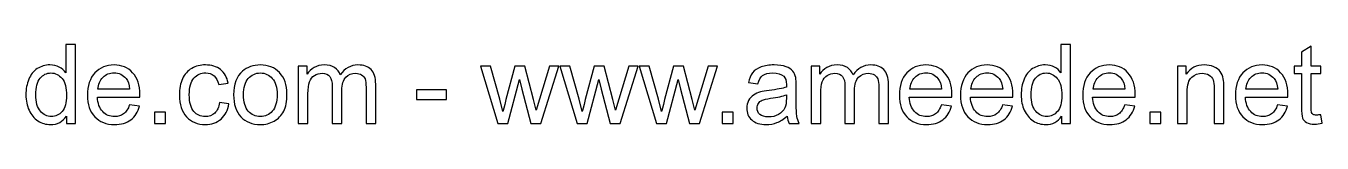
# Model space of a CAD drawing. Header units: millimetres. Extents: x -133 to 298, y -326 to 131.
# Drawn here: x 191.2 to 291, y -325.8 to -319.7 of the extents above; entities that cross this region are included whole.
import ezdxf

# ---------------------------------------------------------------- set-up
doc = ezdxf.new("R2010")
doc.units = ezdxf.units.MM
doc.header["$MEASUREMENT"] = 0
doc.layers.add('Layer 1', color=7, linetype='Continuous')

msp = doc.modelspace()

# ---------------------------------------------------------------- linework, layer by layer
at = {"layer": 'Layer 1', "color": 250}
for points, knots in [([(194.2686, -325.7287), (194.2686, -325.7287), (194.2686, -325.1713), (194.2686, -325.1713), (194.2686, -325.1713), (193.9907, -325.6045), (193.5814, -325.8218), (193.041, -325.8218), (193.041, -325.8218), (192.691, -325.8218), (192.3693, -325.7259), (192.0772, -325.5326), (192.0772, -325.5326), (191.7837, -325.3406), (191.5565, -325.0711), (191.3942, -324.7268), (191.3942, -324.7268), (191.2333, -324.3811), (191.1529, -323.9846), (191.1529, -323.5358), (191.1529, -323.5358), (191.1529, -323.0984), (191.2263, -322.7019), (191.3716, -322.3448), (191.3716, -322.3448), (191.5184, -321.9892), (191.7371, -321.7155), (192.0292, -321.5264), (192.0292, -321.5264), (192.3199, -321.3359), (192.6473, -321.2413), (193.0071, -321.2413), (193.0071, -321.2413), (193.2724, -321.2413), (193.5081, -321.2978), (193.7141, -321.4093), (193.7141, -321.4093), (193.9201, -321.5208), (194.088, -321.6675), (194.2178, -321.8467), (194.2178, -321.8467), (194.2178, -321.8467), (194.2178, -319.6665), (194.2178, -319.6665), (194.2178, -319.6665), (194.2178, -319.6665), (194.9629, -319.6665), (194.9629, -319.6665), (194.9629, -319.6665), (194.9629, -319.6665), (194.9629, -325.7287), (194.9629, -325.7287), (194.9629, -325.7287), (194.9629, -325.7287), (194.2686, -325.7287), (194.2686, -325.7287)], [0, 0, 0, 0, 0.0666667, 0.0666667, 0.0666667, 0.0666667, 0.1333333, 0.1333333, 0.1333333, 0.1333333, 0.2, 0.2, 0.2, 0.2, 0.2666667, 0.2666667, 0.2666667, 0.2666667, 0.3333333, 0.3333333, 0.3333333, 0.3333333, 0.4, 0.4, 0.4, 0.4, 0.4666667, 0.4666667, 0.4666667, 0.4666667, 0.5333333, 0.5333333, 0.5333333, 0.5333333, 0.6, 0.6, 0.6, 0.6, 0.6666667, 0.6666667, 0.6666667, 0.6666667, 0.7333333, 0.7333333, 0.7333333, 0.7333333, 0.8, 0.8, 0.8, 0.8, 0.8666667, 0.8666667, 0.8666667, 0.8666667, 1, 1, 1, 1]), ([(270.9657, -325.7287), (270.9657, -325.7287), (270.9657, -325.1713), (270.9657, -325.1713), (270.9657, -325.1713), (270.6878, -325.6045), (270.2785, -325.8218), (269.7381, -325.8218), (269.7381, -325.8218), (269.3881, -325.8218), (269.0664, -325.7259), (268.7743, -325.5326), (268.7743, -325.5326), (268.4808, -325.3406), (268.2536, -325.0711), (268.0913, -324.7268), (268.0913, -324.7268), (267.9304, -324.3811), (267.85, -323.9846), (267.85, -323.5358), (267.85, -323.5358), (267.85, -323.0984), (267.9234, -322.7019), (268.0687, -322.3448), (268.0687, -322.3448), (268.2155, -321.9892), (268.4342, -321.7155), (268.7263, -321.5264), (268.7263, -321.5264), (269.017, -321.3359), (269.3444, -321.2413), (269.7042, -321.2413), (269.7042, -321.2413), (269.9695, -321.2413), (270.2052, -321.2978), (270.4112, -321.4093), (270.4112, -321.4093), (270.6172, -321.5208), (270.7851, -321.6675), (270.9149, -321.8467), (270.9149, -321.8467), (270.9149, -321.8467), (270.9149, -319.6665), (270.9149, -319.6665), (270.9149, -319.6665), (270.9149, -319.6665), (271.66, -319.6665), (271.66, -319.6665), (271.66, -319.6665), (271.66, -319.6665), (271.66, -325.7287), (271.66, -325.7287), (271.66, -325.7287), (271.66, -325.7287), (270.9657, -325.7287), (270.9657, -325.7287)], [0, 0, 0, 0, 0.0666667, 0.0666667, 0.0666667, 0.0666667, 0.1333333, 0.1333333, 0.1333333, 0.1333333, 0.2, 0.2, 0.2, 0.2, 0.2666667, 0.2666667, 0.2666667, 0.2666667, 0.3333333, 0.3333333, 0.3333333, 0.3333333, 0.4, 0.4, 0.4, 0.4, 0.4666667, 0.4666667, 0.4666667, 0.4666667, 0.5333333, 0.5333333, 0.5333333, 0.5333333, 0.6, 0.6, 0.6, 0.6, 0.6666667, 0.6666667, 0.6666667, 0.6666667, 0.7333333, 0.7333333, 0.7333333, 0.7333333, 0.8, 0.8, 0.8, 0.8, 0.8666667, 0.8666667, 0.8666667, 0.8666667, 1, 1, 1, 1]), ([(290.9344, -325.0641), (290.9344, -325.0641), (291.036, -325.7216), (291.036, -325.7216), (291.036, -325.7216), (290.8272, -325.7654), (290.6395, -325.788), (290.4758, -325.788), (290.4758, -325.788), (290.2063, -325.788), (289.9975, -325.7456), (289.8479, -325.6596), (289.8479, -325.6596), (289.6997, -325.5735), (289.5953, -325.462), (289.5346, -325.3223), (289.5346, -325.3223), (289.4739, -325.1826), (289.4443, -324.8891), (289.4443, -324.4418), (289.4443, -324.4418), (289.4443, -324.4418), (289.4443, -321.9102), (289.4443, -321.9102), (289.4443, -321.9102), (289.4443, -321.9102), (288.894, -321.9102), (288.894, -321.9102), (288.894, -321.9102), (288.894, -321.9102), (288.894, -321.3345), (288.894, -321.3345), (288.894, -321.3345), (288.894, -321.3345), (289.4443, -321.3345), (289.4443, -321.3345), (289.4443, -321.3345), (289.4443, -321.3345), (289.4443, -320.2479), (289.4443, -320.2479), (289.4443, -320.2479), (289.4443, -320.2479), (290.1894, -319.8006), (290.1894, -319.8006), (290.1894, -319.8006), (290.1894, -319.8006), (290.1894, -321.3345), (290.1894, -321.3345), (290.1894, -321.3345), (290.1894, -321.3345), (290.9344, -321.3345), (290.9344, -321.3345), (290.9344, -321.3345), (290.9344, -321.3345), (290.9344, -321.9102), (290.9344, -321.9102), (290.9344, -321.9102), (290.9344, -321.9102), (290.1894, -321.9102), (290.1894, -321.9102), (290.1894, -321.9102), (290.1894, -321.9102), (290.1894, -324.4841), (290.1894, -324.4841), (290.1894, -324.4841), (290.1894, -324.6972), (290.2021, -324.8341), (290.2289, -324.8947), (290.2289, -324.8947), (290.2543, -324.9554), (290.2966, -325.0034), (290.3559, -325.0401), (290.3559, -325.0401), (290.4152, -325.0754), (290.4998, -325.0937), (290.6099, -325.0937), (290.6099, -325.0937), (290.6917, -325.0937), (290.8004, -325.0838), (290.9344, -325.0641)], [0, 0, 0, 0, 0.047619, 0.047619, 0.047619, 0.047619, 0.0952381, 0.0952381, 0.0952381, 0.0952381, 0.1428571, 0.1428571, 0.1428571, 0.1428571, 0.1904762, 0.1904762, 0.1904762, 0.1904762, 0.2380952, 0.2380952, 0.2380952, 0.2380952, 0.2857143, 0.2857143, 0.2857143, 0.2857143, 0.3333333, 0.3333333, 0.3333333, 0.3333333, 0.3809524, 0.3809524, 0.3809524, 0.3809524, 0.4285714, 0.4285714, 0.4285714, 0.4285714, 0.4761905, 0.4761905, 0.4761905, 0.4761905, 0.5238095, 0.5238095, 0.5238095, 0.5238095, 0.5714286, 0.5714286, 0.5714286, 0.5714286, 0.6190476, 0.6190476, 0.6190476, 0.6190476, 0.6666667, 0.6666667, 0.6666667, 0.6666667, 0.7142857, 0.7142857, 0.7142857, 0.7142857, 0.7619048, 0.7619048, 0.7619048, 0.7619048, 0.8095238, 0.8095238, 0.8095238, 0.8095238, 0.8571429, 0.8571429, 0.8571429, 0.8571429, 0.9047619, 0.9047619, 0.9047619, 0.9047619, 1, 1, 1, 1]), ([(199.1384, -324.3063), (199.1384, -324.3063), (199.9089, -324.4079), (199.9089, -324.4079), (199.9089, -324.4079), (199.7889, -324.8552), (199.5646, -325.2038), (199.2372, -325.4507), (199.2372, -325.4507), (198.9098, -325.6977), (198.4921, -325.8218), (197.9827, -325.8218), (197.9827, -325.8218), (197.3421, -325.8218), (196.8341, -325.6243), (196.4587, -325.2292), (196.4587, -325.2292), (196.0833, -324.8355), (195.8957, -324.2809), (195.8957, -323.5683), (195.8957, -323.5683), (195.8957, -322.8317), (196.0848, -322.2588), (196.4643, -321.8524), (196.4643, -321.8524), (196.8439, -321.4445), (197.3364, -321.2413), (197.9418, -321.2413), (197.9418, -321.2413), (198.5274, -321.2413), (199.0058, -321.4403), (199.3769, -321.8397), (199.3769, -321.8397), (199.748, -322.239), (199.9343, -322.8006), (199.9343, -323.5245), (199.9343, -323.5245), (199.9343, -323.5683), (199.9329, -323.6346), (199.9301, -323.7221), (199.9301, -323.7221), (199.9301, -323.7221), (196.6577, -323.7221), (196.6577, -323.7221), (196.6577, -323.7221), (196.6859, -324.2033), (196.8214, -324.573), (197.0669, -324.8284), (197.0669, -324.8284), (197.311, -325.0838), (197.6172, -325.2122), (197.9827, -325.2122), (197.9827, -325.2122), (198.2551, -325.2122), (198.4879, -325.1403), (198.6798, -324.9963), (198.6798, -324.9963), (198.8731, -324.8524), (199.0255, -324.6224), (199.1384, -324.3063)], [0, 0, 0, 0, 0.0625, 0.0625, 0.0625, 0.0625, 0.125, 0.125, 0.125, 0.125, 0.1875, 0.1875, 0.1875, 0.1875, 0.25, 0.25, 0.25, 0.25, 0.3125, 0.3125, 0.3125, 0.3125, 0.375, 0.375, 0.375, 0.375, 0.4375, 0.4375, 0.4375, 0.4375, 0.5, 0.5, 0.5, 0.5, 0.5625, 0.5625, 0.5625, 0.5625, 0.625, 0.625, 0.625, 0.625, 0.6875, 0.6875, 0.6875, 0.6875, 0.75, 0.75, 0.75, 0.75, 0.8125, 0.8125, 0.8125, 0.8125, 0.875, 0.875, 0.875, 0.875, 1, 1, 1, 1]), ([(206.0726, -324.12), (206.0726, -324.12), (206.8007, -324.2216), (206.8007, -324.2216), (206.8007, -324.2216), (206.7203, -324.7226), (206.5171, -325.1135), (206.1883, -325.3971), (206.1883, -325.3971), (205.8595, -325.6807), (205.4545, -325.8218), (204.9762, -325.8218), (204.9762, -325.8218), (204.3765, -325.8218), (203.8938, -325.6257), (203.5298, -325.2334), (203.5298, -325.2334), (203.1643, -324.8411), (202.9823, -324.2795), (202.9823, -323.5485), (202.9823, -323.5485), (202.9823, -323.0744), (203.0613, -322.6609), (203.2179, -322.3053), (203.2179, -322.3053), (203.3746, -321.9511), (203.613, -321.6844), (203.9348, -321.5081), (203.9348, -321.5081), (204.2551, -321.3302), (204.6036, -321.2413), (204.9818, -321.2413), (204.9818, -321.2413), (205.4574, -321.2413), (205.8482, -321.3613), (206.1502, -321.6026), (206.1502, -321.6026), (206.4536, -321.8439), (206.6483, -322.1868), (206.733, -322.6299), (206.733, -322.6299), (206.733, -322.6299), (206.0133, -322.74), (206.0133, -322.74), (206.0133, -322.74), (205.9442, -322.445), (205.8228, -322.2235), (205.6465, -322.0739), (205.6465, -322.0739), (205.4715, -321.9257), (205.2598, -321.851), (205.0115, -321.851), (205.0115, -321.851), (204.6361, -321.851), (204.3313, -321.985), (204.0956, -322.2531), (204.0956, -322.2531), (203.8614, -322.5226), (203.7443, -322.946), (203.7443, -323.5274), (203.7443, -323.5274), (203.7443, -324.1172), (203.8572, -324.5448), (204.0829, -324.8115), (204.0829, -324.8115), (204.3101, -325.0782), (204.6051, -325.2122), (204.9677, -325.2122), (204.9677, -325.2122), (205.2612, -325.2122), (205.5053, -325.1233), (205.7001, -324.9441), (205.7001, -324.9441), (205.8962, -324.7663), (206.0204, -324.4912), (206.0726, -324.12)], [0, 0, 0, 0, 0.05, 0.05, 0.05, 0.05, 0.1, 0.1, 0.1, 0.1, 0.15, 0.15, 0.15, 0.15, 0.2, 0.2, 0.2, 0.2, 0.25, 0.25, 0.25, 0.25, 0.3, 0.3, 0.3, 0.3, 0.35, 0.35, 0.35, 0.35, 0.4, 0.4, 0.4, 0.4, 0.45, 0.45, 0.45, 0.45, 0.5, 0.5, 0.5, 0.5, 0.55, 0.55, 0.55, 0.55, 0.6, 0.6, 0.6, 0.6, 0.65, 0.65, 0.65, 0.65, 0.7, 0.7, 0.7, 0.7, 0.75, 0.75, 0.75, 0.75, 0.8, 0.8, 0.8, 0.8, 0.85, 0.85, 0.85, 0.85, 0.9, 0.9, 0.9, 0.9, 1, 1, 1, 1]), ([(207.1564, -323.5316), (207.1564, -322.7202), (207.3822, -322.1191), (207.8351, -321.7282), (207.8351, -321.7282), (208.2119, -321.4036), (208.6734, -321.2413), (209.2166, -321.2413), (209.2166, -321.2413), (209.8192, -321.2413), (210.3131, -321.4389), (210.6969, -321.834), (210.6969, -321.834), (211.0793, -322.2277), (211.2712, -322.7738), (211.2712, -323.4695), (211.2712, -323.4695), (211.2712, -324.0339), (211.1866, -324.477), (211.0172, -324.8002), (211.0172, -324.8002), (210.8479, -325.1233), (210.6009, -325.3745), (210.2764, -325.5537), (210.2764, -325.5537), (209.9532, -325.7329), (209.599, -325.8218), (209.2166, -325.8218), (209.2166, -325.8218), (208.6014, -325.8218), (208.1047, -325.6257), (207.7251, -325.232), (207.7251, -325.232), (207.3455, -324.8383), (207.1564, -324.271), (207.1564, -323.5316)], [0, 0, 0, 0, 0.1, 0.1, 0.1, 0.1, 0.2, 0.2, 0.2, 0.2, 0.3, 0.3, 0.3, 0.3, 0.4, 0.4, 0.4, 0.4, 0.5, 0.5, 0.5, 0.5, 0.6, 0.6, 0.6, 0.6, 0.7, 0.7, 0.7, 0.7, 0.8, 0.8, 0.8, 0.8, 1, 1, 1, 1]), ([(212.1447, -325.7287), (212.1447, -325.7287), (212.1447, -321.3345), (212.1447, -321.3345), (212.1447, -321.3345), (212.1447, -321.3345), (212.8136, -321.3345), (212.8136, -321.3345), (212.8136, -321.3345), (212.8136, -321.3345), (212.8136, -321.9554), (212.8136, -321.9554), (212.8136, -321.9554), (212.9504, -321.7409), (213.1339, -321.5673), (213.3625, -321.4375), (213.3625, -321.4375), (213.5911, -321.3063), (213.8507, -321.2413), (214.1428, -321.2413), (214.1428, -321.2413), (214.4674, -321.2413), (214.7341, -321.3091), (214.9415, -321.4431), (214.9415, -321.4431), (215.149, -321.5786), (215.2957, -321.7663), (215.3804, -322.009), (215.3804, -322.009), (215.7303, -321.4968), (216.1833, -321.2413), (216.7421, -321.2413), (216.7421, -321.2413), (217.1796, -321.2413), (217.5168, -321.3613), (217.7511, -321.6026), (217.7511, -321.6026), (217.9867, -321.8439), (218.1053, -322.215), (218.1053, -322.716), (218.1053, -322.716), (218.1053, -322.716), (218.1053, -325.7287), (218.1053, -325.7287), (218.1053, -325.7287), (218.1053, -325.7287), (217.3602, -325.7287), (217.3602, -325.7287), (217.3602, -325.7287), (217.3602, -325.7287), (217.3602, -322.9629), (217.3602, -322.9629), (217.3602, -322.9629), (217.3602, -322.6666), (217.3348, -322.4521), (217.2868, -322.3209), (217.2868, -322.3209), (217.2388, -322.1896), (217.1513, -322.0852), (217.0229, -322.0048), (217.0229, -322.0048), (216.8959, -321.9243), (216.7464, -321.8848), (216.5756, -321.8848), (216.5756, -321.8848), (216.2652, -321.8848), (216.0083, -321.9878), (215.8037, -322.1924), (215.8037, -322.1924), (215.5991, -322.3985), (215.4975, -322.7273), (215.4975, -323.1788), (215.4975, -323.1788), (215.4975, -323.1788), (215.4975, -325.7287), (215.4975, -325.7287), (215.4975, -325.7287), (215.4975, -325.7287), (214.7524, -325.7287), (214.7524, -325.7287), (214.7524, -325.7287), (214.7524, -325.7287), (214.7524, -322.8768), (214.7524, -322.8768), (214.7524, -322.8768), (214.7524, -322.5466), (214.6918, -322.2983), (214.5704, -322.1332), (214.5704, -322.1332), (214.4491, -321.9681), (214.2501, -321.8848), (213.9749, -321.8848), (213.9749, -321.8848), (213.7661, -321.8848), (213.5728, -321.9399), (213.395, -322.0499), (213.395, -322.0499), (213.2172, -322.16), (213.0887, -322.3209), (213.0083, -322.5339), (213.0083, -322.5339), (212.9293, -322.7456), (212.8898, -323.0518), (212.8898, -323.4512), (212.8898, -323.4512), (212.8898, -323.4512), (212.8898, -325.7287), (212.8898, -325.7287), (212.8898, -325.7287), (212.8898, -325.7287), (212.1447, -325.7287), (212.1447, -325.7287)], [0, 0, 0, 0, 0.0344828, 0.0344828, 0.0344828, 0.0344828, 0.0689655, 0.0689655, 0.0689655, 0.0689655, 0.1034483, 0.1034483, 0.1034483, 0.1034483, 0.137931, 0.137931, 0.137931, 0.137931, 0.1724138, 0.1724138, 0.1724138, 0.1724138, 0.2068966, 0.2068966, 0.2068966, 0.2068966, 0.2413793, 0.2413793, 0.2413793, 0.2413793, 0.2758621, 0.2758621, 0.2758621, 0.2758621, 0.3103448, 0.3103448, 0.3103448, 0.3103448, 0.3448276, 0.3448276, 0.3448276, 0.3448276, 0.3793103, 0.3793103, 0.3793103, 0.3793103, 0.4137931, 0.4137931, 0.4137931, 0.4137931, 0.4482759, 0.4482759, 0.4482759, 0.4482759, 0.4827586, 0.4827586, 0.4827586, 0.4827586, 0.5172414, 0.5172414, 0.5172414, 0.5172414, 0.5517241, 0.5517241, 0.5517241, 0.5517241, 0.5862069, 0.5862069, 0.5862069, 0.5862069, 0.6206897, 0.6206897, 0.6206897, 0.6206897, 0.6551724, 0.6551724, 0.6551724, 0.6551724, 0.6896552, 0.6896552, 0.6896552, 0.6896552, 0.7241379, 0.7241379, 0.7241379, 0.7241379, 0.7586207, 0.7586207, 0.7586207, 0.7586207, 0.7931034, 0.7931034, 0.7931034, 0.7931034, 0.8275862, 0.8275862, 0.8275862, 0.8275862, 0.862069, 0.862069, 0.862069, 0.862069, 0.8965517, 0.8965517, 0.8965517, 0.8965517, 0.9310345, 0.9310345, 0.9310345, 0.9310345, 1, 1, 1, 1]), ([(227.5117, -325.7287), (227.5117, -325.7287), (226.1839, -321.3345), (226.1839, -321.3345), (226.1839, -321.3345), (226.1839, -321.3345), (226.9628, -321.3345), (226.9628, -321.3345), (226.9628, -321.3345), (226.9628, -321.3345), (227.6641, -323.8703), (227.6641, -323.8703), (227.6641, -323.8703), (227.6641, -323.8703), (227.9125, -324.8143), (227.9125, -324.8143), (227.9125, -324.8143), (227.9224, -324.7677), (227.9986, -324.4658), (228.1397, -323.9084), (228.1397, -323.9084), (228.1397, -323.9084), (228.8354, -321.3345), (228.8354, -321.3345), (228.8354, -321.3345), (228.8354, -321.3345), (229.5988, -321.3345), (229.5988, -321.3345), (229.5988, -321.3345), (229.5988, -321.3345), (230.2606, -323.8858), (230.2606, -323.8858), (230.2606, -323.8858), (230.2606, -323.8858), (230.4765, -324.7226), (230.4765, -324.7226), (230.4765, -324.7226), (230.4765, -324.7226), (230.7291, -323.8745), (230.7291, -323.8745), (230.7291, -323.8745), (230.7291, -323.8745), (231.4883, -321.3345), (231.4883, -321.3345), (231.4883, -321.3345), (231.4883, -321.3345), (232.2122, -321.3345), (232.2122, -321.3345), (232.2122, -321.3345), (232.2122, -321.3345), (230.8335, -325.7287), (230.8335, -325.7287), (230.8335, -325.7287), (230.8335, -325.7287), (230.063, -325.7287), (230.063, -325.7287), (230.063, -325.7287), (230.063, -325.7287), (229.3659, -323.0998), (229.3659, -323.0998), (229.3659, -323.0998), (229.3659, -323.0998), (229.1895, -322.3477), (229.1895, -322.3477), (229.1895, -322.3477), (229.1895, -322.3477), (228.3005, -325.7287), (228.3005, -325.7287), (228.3005, -325.7287), (228.3005, -325.7287), (227.5117, -325.7287), (227.5117, -325.7287)], [0, 0, 0, 0, 0.0526316, 0.0526316, 0.0526316, 0.0526316, 0.1052632, 0.1052632, 0.1052632, 0.1052632, 0.1578947, 0.1578947, 0.1578947, 0.1578947, 0.2105263, 0.2105263, 0.2105263, 0.2105263, 0.2631579, 0.2631579, 0.2631579, 0.2631579, 0.3157895, 0.3157895, 0.3157895, 0.3157895, 0.3684211, 0.3684211, 0.3684211, 0.3684211, 0.4210526, 0.4210526, 0.4210526, 0.4210526, 0.4736842, 0.4736842, 0.4736842, 0.4736842, 0.5263158, 0.5263158, 0.5263158, 0.5263158, 0.5789474, 0.5789474, 0.5789474, 0.5789474, 0.6315789, 0.6315789, 0.6315789, 0.6315789, 0.6842105, 0.6842105, 0.6842105, 0.6842105, 0.7368421, 0.7368421, 0.7368421, 0.7368421, 0.7894737, 0.7894737, 0.7894737, 0.7894737, 0.8421053, 0.8421053, 0.8421053, 0.8421053, 0.8947368, 0.8947368, 0.8947368, 0.8947368, 1, 1, 1, 1]), ([(233.6261, -325.7287), (233.6261, -325.7287), (232.2983, -321.3345), (232.2983, -321.3345), (232.2983, -321.3345), (232.2983, -321.3345), (233.0772, -321.3345), (233.0772, -321.3345), (233.0772, -321.3345), (233.0772, -321.3345), (233.7785, -323.8703), (233.7785, -323.8703), (233.7785, -323.8703), (233.7785, -323.8703), (234.0269, -324.8143), (234.0269, -324.8143), (234.0269, -324.8143), (234.0368, -324.7677), (234.113, -324.4658), (234.2541, -323.9084), (234.2541, -323.9084), (234.2541, -323.9084), (234.9498, -321.3345), (234.9498, -321.3345), (234.9498, -321.3345), (234.9498, -321.3345), (235.7132, -321.3345), (235.7132, -321.3345), (235.7132, -321.3345), (235.7132, -321.3345), (236.375, -323.8858), (236.375, -323.8858), (236.375, -323.8858), (236.375, -323.8858), (236.5909, -324.7226), (236.5909, -324.7226), (236.5909, -324.7226), (236.5909, -324.7226), (236.8435, -323.8745), (236.8435, -323.8745), (236.8435, -323.8745), (236.8435, -323.8745), (237.6027, -321.3345), (237.6027, -321.3345), (237.6027, -321.3345), (237.6027, -321.3345), (238.3266, -321.3345), (238.3266, -321.3345), (238.3266, -321.3345), (238.3266, -321.3345), (236.9479, -325.7287), (236.9479, -325.7287), (236.9479, -325.7287), (236.9479, -325.7287), (236.1774, -325.7287), (236.1774, -325.7287), (236.1774, -325.7287), (236.1774, -325.7287), (235.4803, -323.0998), (235.4803, -323.0998), (235.4803, -323.0998), (235.4803, -323.0998), (235.3039, -322.3477), (235.3039, -322.3477), (235.3039, -322.3477), (235.3039, -322.3477), (234.4149, -325.7287), (234.4149, -325.7287), (234.4149, -325.7287), (234.4149, -325.7287), (233.6261, -325.7287), (233.6261, -325.7287)], [0, 0, 0, 0, 0.0526316, 0.0526316, 0.0526316, 0.0526316, 0.1052632, 0.1052632, 0.1052632, 0.1052632, 0.1578947, 0.1578947, 0.1578947, 0.1578947, 0.2105263, 0.2105263, 0.2105263, 0.2105263, 0.2631579, 0.2631579, 0.2631579, 0.2631579, 0.3157895, 0.3157895, 0.3157895, 0.3157895, 0.3684211, 0.3684211, 0.3684211, 0.3684211, 0.4210526, 0.4210526, 0.4210526, 0.4210526, 0.4736842, 0.4736842, 0.4736842, 0.4736842, 0.5263158, 0.5263158, 0.5263158, 0.5263158, 0.5789474, 0.5789474, 0.5789474, 0.5789474, 0.6315789, 0.6315789, 0.6315789, 0.6315789, 0.6842105, 0.6842105, 0.6842105, 0.6842105, 0.7368421, 0.7368421, 0.7368421, 0.7368421, 0.7894737, 0.7894737, 0.7894737, 0.7894737, 0.8421053, 0.8421053, 0.8421053, 0.8421053, 0.8947368, 0.8947368, 0.8947368, 0.8947368, 1, 1, 1, 1]), ([(239.7405, -325.7287), (239.7405, -325.7287), (238.4127, -321.3345), (238.4127, -321.3345), (238.4127, -321.3345), (238.4127, -321.3345), (239.1916, -321.3345), (239.1916, -321.3345), (239.1916, -321.3345), (239.1916, -321.3345), (239.8929, -323.8703), (239.8929, -323.8703), (239.8929, -323.8703), (239.8929, -323.8703), (240.1413, -324.8143), (240.1413, -324.8143), (240.1413, -324.8143), (240.1512, -324.7677), (240.2274, -324.4658), (240.3685, -323.9084), (240.3685, -323.9084), (240.3685, -323.9084), (241.0642, -321.3345), (241.0642, -321.3345), (241.0642, -321.3345), (241.0642, -321.3345), (241.8276, -321.3345), (241.8276, -321.3345), (241.8276, -321.3345), (241.8276, -321.3345), (242.4894, -323.8858), (242.4894, -323.8858), (242.4894, -323.8858), (242.4894, -323.8858), (242.7053, -324.7226), (242.7053, -324.7226), (242.7053, -324.7226), (242.7053, -324.7226), (242.9579, -323.8745), (242.9579, -323.8745), (242.9579, -323.8745), (242.9579, -323.8745), (243.7171, -321.3345), (243.7171, -321.3345), (243.7171, -321.3345), (243.7171, -321.3345), (244.441, -321.3345), (244.441, -321.3345), (244.441, -321.3345), (244.441, -321.3345), (243.0623, -325.7287), (243.0623, -325.7287), (243.0623, -325.7287), (243.0623, -325.7287), (242.2918, -325.7287), (242.2918, -325.7287), (242.2918, -325.7287), (242.2918, -325.7287), (241.5947, -323.0998), (241.5947, -323.0998), (241.5947, -323.0998), (241.5947, -323.0998), (241.4183, -322.3477), (241.4183, -322.3477), (241.4183, -322.3477), (241.4183, -322.3477), (240.5293, -325.7287), (240.5293, -325.7287), (240.5293, -325.7287), (240.5293, -325.7287), (239.7405, -325.7287), (239.7405, -325.7287)], [0, 0, 0, 0, 0.0526316, 0.0526316, 0.0526316, 0.0526316, 0.1052632, 0.1052632, 0.1052632, 0.1052632, 0.1578947, 0.1578947, 0.1578947, 0.1578947, 0.2105263, 0.2105263, 0.2105263, 0.2105263, 0.2631579, 0.2631579, 0.2631579, 0.2631579, 0.3157895, 0.3157895, 0.3157895, 0.3157895, 0.3684211, 0.3684211, 0.3684211, 0.3684211, 0.4210526, 0.4210526, 0.4210526, 0.4210526, 0.4736842, 0.4736842, 0.4736842, 0.4736842, 0.5263158, 0.5263158, 0.5263158, 0.5263158, 0.5789474, 0.5789474, 0.5789474, 0.5789474, 0.6315789, 0.6315789, 0.6315789, 0.6315789, 0.6842105, 0.6842105, 0.6842105, 0.6842105, 0.7368421, 0.7368421, 0.7368421, 0.7368421, 0.7894737, 0.7894737, 0.7894737, 0.7894737, 0.8421053, 0.8421053, 0.8421053, 0.8421053, 0.8947368, 0.8947368, 0.8947368, 0.8947368, 1, 1, 1, 1]), ([(249.8201, -325.1784), (249.5435, -325.414), (249.2768, -325.5791), (249.0214, -325.6765), (249.0214, -325.6765), (248.766, -325.7739), (248.4923, -325.8218), (248.1987, -325.8218), (248.1987, -325.8218), (247.7161, -325.8218), (247.345, -325.7047), (247.0854, -325.4691), (247.0854, -325.4691), (246.8257, -325.2348), (246.6959, -324.9342), (246.6959, -324.5688), (246.6959, -324.5688), (246.6959, -324.3543), (246.7453, -324.1581), (246.8427, -323.9803), (246.8427, -323.9803), (246.9414, -323.8025), (247.0698, -323.6614), (247.2279, -323.5542), (247.2279, -323.5542), (247.3873, -323.4469), (247.5651, -323.3651), (247.7641, -323.31), (247.7641, -323.31), (247.9109, -323.2719), (248.1324, -323.2353), (248.4273, -323.1986), (248.4273, -323.1986), (249.0285, -323.128), (249.473, -323.0419), (249.7566, -322.9432), (249.7566, -322.9432), (249.7594, -322.8416), (249.7608, -322.7766), (249.7608, -322.7498), (249.7608, -322.7498), (249.7608, -322.4479), (249.6903, -322.2348), (249.5492, -322.1106), (249.5492, -322.1106), (249.3587, -321.9427), (249.075, -321.8594), (248.6997, -321.8594), (248.6997, -321.8594), (248.3483, -321.8594), (248.0887, -321.9215), (247.9222, -322.0443), (247.9222, -322.0443), (247.7542, -322.167), (247.6315, -322.3844), (247.551, -322.6976), (247.551, -322.6976), (247.551, -322.6976), (246.8229, -322.596), (246.8229, -322.596), (246.8229, -322.596), (246.8892, -322.2842), (246.9979, -322.0316), (247.1503, -321.8397), (247.1503, -321.8397), (247.3027, -321.6478), (247.5228, -321.501), (247.8107, -321.3966), (247.8107, -321.3966), (248.0971, -321.2936), (248.4316, -321.2413), (248.8098, -321.2413), (248.8098, -321.2413), (249.1851, -321.2413), (249.4913, -321.2851), (249.727, -321.374), (249.727, -321.374), (249.9612, -321.4629), (250.1348, -321.573), (250.2449, -321.707), (250.2449, -321.707), (250.3549, -321.8411), (250.4325, -322.0104), (250.4777, -322.215), (250.4777, -322.215), (250.5017, -322.342), (250.5144, -322.5706), (250.5144, -322.8994), (250.5144, -322.8994), (250.5144, -322.8994), (250.5144, -323.8872), (250.5144, -323.8872), (250.5144, -323.8872), (250.5144, -324.5772), (250.5299, -325.0133), (250.5609, -325.1981), (250.5609, -325.1981), (250.5906, -325.383), (250.6527, -325.5594), (250.743, -325.7287), (250.743, -325.7287), (250.743, -325.7287), (249.964, -325.7287), (249.964, -325.7287), (249.964, -325.7287), (249.8893, -325.5721), (249.8413, -325.3886), (249.8201, -325.1784)], [0, 0, 0, 0, 0.0357143, 0.0357143, 0.0357143, 0.0357143, 0.0714286, 0.0714286, 0.0714286, 0.0714286, 0.1071429, 0.1071429, 0.1071429, 0.1071429, 0.1428571, 0.1428571, 0.1428571, 0.1428571, 0.1785714, 0.1785714, 0.1785714, 0.1785714, 0.2142857, 0.2142857, 0.2142857, 0.2142857, 0.25, 0.25, 0.25, 0.25, 0.2857143, 0.2857143, 0.2857143, 0.2857143, 0.3214286, 0.3214286, 0.3214286, 0.3214286, 0.3571429, 0.3571429, 0.3571429, 0.3571429, 0.3928571, 0.3928571, 0.3928571, 0.3928571, 0.4285714, 0.4285714, 0.4285714, 0.4285714, 0.4642857, 0.4642857, 0.4642857, 0.4642857, 0.5, 0.5, 0.5, 0.5, 0.5357143, 0.5357143, 0.5357143, 0.5357143, 0.5714286, 0.5714286, 0.5714286, 0.5714286, 0.6071429, 0.6071429, 0.6071429, 0.6071429, 0.6428571, 0.6428571, 0.6428571, 0.6428571, 0.6785714, 0.6785714, 0.6785714, 0.6785714, 0.7142857, 0.7142857, 0.7142857, 0.7142857, 0.75, 0.75, 0.75, 0.75, 0.7857143, 0.7857143, 0.7857143, 0.7857143, 0.8214286, 0.8214286, 0.8214286, 0.8214286, 0.8571429, 0.8571429, 0.8571429, 0.8571429, 0.8928571, 0.8928571, 0.8928571, 0.8928571, 0.9285714, 0.9285714, 0.9285714, 0.9285714, 1, 1, 1, 1]), ([(251.6588, -325.7287), (251.6588, -325.7287), (251.6588, -321.3345), (251.6588, -321.3345), (251.6588, -321.3345), (251.6588, -321.3345), (252.3277, -321.3345), (252.3277, -321.3345), (252.3277, -321.3345), (252.3277, -321.3345), (252.3277, -321.9554), (252.3277, -321.9554), (252.3277, -321.9554), (252.4645, -321.7409), (252.648, -321.5673), (252.8766, -321.4375), (252.8766, -321.4375), (253.1052, -321.3063), (253.3648, -321.2413), (253.6569, -321.2413), (253.6569, -321.2413), (253.9815, -321.2413), (254.2482, -321.3091), (254.4556, -321.4431), (254.4556, -321.4431), (254.6631, -321.5786), (254.8098, -321.7663), (254.8945, -322.009), (254.8945, -322.009), (255.2444, -321.4968), (255.6974, -321.2413), (256.2562, -321.2413), (256.2562, -321.2413), (256.6937, -321.2413), (257.0309, -321.3613), (257.2652, -321.6026), (257.2652, -321.6026), (257.5008, -321.8439), (257.6194, -322.215), (257.6194, -322.716), (257.6194, -322.716), (257.6194, -322.716), (257.6194, -325.7287), (257.6194, -325.7287), (257.6194, -325.7287), (257.6194, -325.7287), (256.8743, -325.7287), (256.8743, -325.7287), (256.8743, -325.7287), (256.8743, -325.7287), (256.8743, -322.9629), (256.8743, -322.9629), (256.8743, -322.9629), (256.8743, -322.6666), (256.8489, -322.4521), (256.8009, -322.3209), (256.8009, -322.3209), (256.7529, -322.1896), (256.6654, -322.0852), (256.537, -322.0048), (256.537, -322.0048), (256.41, -321.9243), (256.2605, -321.8848), (256.0897, -321.8848), (256.0897, -321.8848), (255.7793, -321.8848), (255.5224, -321.9878), (255.3178, -322.1924), (255.3178, -322.1924), (255.1132, -322.3985), (255.0116, -322.7273), (255.0116, -323.1788), (255.0116, -323.1788), (255.0116, -323.1788), (255.0116, -325.7287), (255.0116, -325.7287), (255.0116, -325.7287), (255.0116, -325.7287), (254.2665, -325.7287), (254.2665, -325.7287), (254.2665, -325.7287), (254.2665, -325.7287), (254.2665, -322.8768), (254.2665, -322.8768), (254.2665, -322.8768), (254.2665, -322.5466), (254.2059, -322.2983), (254.0845, -322.1332), (254.0845, -322.1332), (253.9632, -321.9681), (253.7642, -321.8848), (253.489, -321.8848), (253.489, -321.8848), (253.2802, -321.8848), (253.0869, -321.9399), (252.9091, -322.0499), (252.9091, -322.0499), (252.7313, -322.16), (252.6028, -322.3209), (252.5224, -322.5339), (252.5224, -322.5339), (252.4434, -322.7456), (252.4039, -323.0518), (252.4039, -323.4512), (252.4039, -323.4512), (252.4039, -323.4512), (252.4039, -325.7287), (252.4039, -325.7287), (252.4039, -325.7287), (252.4039, -325.7287), (251.6588, -325.7287), (251.6588, -325.7287)], [0, 0, 0, 0, 0.0344828, 0.0344828, 0.0344828, 0.0344828, 0.0689655, 0.0689655, 0.0689655, 0.0689655, 0.1034483, 0.1034483, 0.1034483, 0.1034483, 0.137931, 0.137931, 0.137931, 0.137931, 0.1724138, 0.1724138, 0.1724138, 0.1724138, 0.2068966, 0.2068966, 0.2068966, 0.2068966, 0.2413793, 0.2413793, 0.2413793, 0.2413793, 0.2758621, 0.2758621, 0.2758621, 0.2758621, 0.3103448, 0.3103448, 0.3103448, 0.3103448, 0.3448276, 0.3448276, 0.3448276, 0.3448276, 0.3793103, 0.3793103, 0.3793103, 0.3793103, 0.4137931, 0.4137931, 0.4137931, 0.4137931, 0.4482759, 0.4482759, 0.4482759, 0.4482759, 0.4827586, 0.4827586, 0.4827586, 0.4827586, 0.5172414, 0.5172414, 0.5172414, 0.5172414, 0.5517241, 0.5517241, 0.5517241, 0.5517241, 0.5862069, 0.5862069, 0.5862069, 0.5862069, 0.6206897, 0.6206897, 0.6206897, 0.6206897, 0.6551724, 0.6551724, 0.6551724, 0.6551724, 0.6896552, 0.6896552, 0.6896552, 0.6896552, 0.7241379, 0.7241379, 0.7241379, 0.7241379, 0.7586207, 0.7586207, 0.7586207, 0.7586207, 0.7931034, 0.7931034, 0.7931034, 0.7931034, 0.8275862, 0.8275862, 0.8275862, 0.8275862, 0.862069, 0.862069, 0.862069, 0.862069, 0.8965517, 0.8965517, 0.8965517, 0.8965517, 0.9310345, 0.9310345, 0.9310345, 0.9310345, 1, 1, 1, 1]), ([(261.7088, -324.3063), (261.7088, -324.3063), (262.4793, -324.4079), (262.4793, -324.4079), (262.4793, -324.4079), (262.3593, -324.8552), (262.135, -325.2038), (261.8076, -325.4507), (261.8076, -325.4507), (261.4802, -325.6977), (261.0625, -325.8218), (260.5531, -325.8218), (260.5531, -325.8218), (259.9125, -325.8218), (259.4045, -325.6243), (259.0291, -325.2292), (259.0291, -325.2292), (258.6537, -324.8355), (258.4661, -324.2809), (258.4661, -323.5683), (258.4661, -323.5683), (258.4661, -322.8317), (258.6552, -322.2588), (259.0347, -321.8524), (259.0347, -321.8524), (259.4143, -321.4445), (259.9068, -321.2413), (260.5122, -321.2413), (260.5122, -321.2413), (261.0978, -321.2413), (261.5762, -321.4403), (261.9473, -321.8397), (261.9473, -321.8397), (262.3184, -322.239), (262.5047, -322.8006), (262.5047, -323.5245), (262.5047, -323.5245), (262.5047, -323.5683), (262.5033, -323.6346), (262.5005, -323.7221), (262.5005, -323.7221), (262.5005, -323.7221), (259.2281, -323.7221), (259.2281, -323.7221), (259.2281, -323.7221), (259.2563, -324.2033), (259.3918, -324.573), (259.6373, -324.8284), (259.6373, -324.8284), (259.8814, -325.0838), (260.1876, -325.2122), (260.5531, -325.2122), (260.5531, -325.2122), (260.8255, -325.2122), (261.0583, -325.1403), (261.2502, -324.9963), (261.2502, -324.9963), (261.4435, -324.8524), (261.5959, -324.6224), (261.7088, -324.3063)], [0, 0, 0, 0, 0.0625, 0.0625, 0.0625, 0.0625, 0.125, 0.125, 0.125, 0.125, 0.1875, 0.1875, 0.1875, 0.1875, 0.25, 0.25, 0.25, 0.25, 0.3125, 0.3125, 0.3125, 0.3125, 0.375, 0.375, 0.375, 0.375, 0.4375, 0.4375, 0.4375, 0.4375, 0.5, 0.5, 0.5, 0.5, 0.5625, 0.5625, 0.5625, 0.5625, 0.625, 0.625, 0.625, 0.625, 0.6875, 0.6875, 0.6875, 0.6875, 0.75, 0.75, 0.75, 0.75, 0.8125, 0.8125, 0.8125, 0.8125, 0.875, 0.875, 0.875, 0.875, 1, 1, 1, 1]), ([(266.4177, -324.3063), (266.4177, -324.3063), (267.1882, -324.4079), (267.1882, -324.4079), (267.1882, -324.4079), (267.0682, -324.8552), (266.8439, -325.2038), (266.5165, -325.4507), (266.5165, -325.4507), (266.1891, -325.6977), (265.7714, -325.8218), (265.262, -325.8218), (265.262, -325.8218), (264.6214, -325.8218), (264.1134, -325.6243), (263.738, -325.2292), (263.738, -325.2292), (263.3626, -324.8355), (263.175, -324.2809), (263.175, -323.5683), (263.175, -323.5683), (263.175, -322.8317), (263.3641, -322.2588), (263.7436, -321.8524), (263.7436, -321.8524), (264.1232, -321.4445), (264.6157, -321.2413), (265.2211, -321.2413), (265.2211, -321.2413), (265.8067, -321.2413), (266.2851, -321.4403), (266.6562, -321.8397), (266.6562, -321.8397), (267.0273, -322.239), (267.2136, -322.8006), (267.2136, -323.5245), (267.2136, -323.5245), (267.2136, -323.5683), (267.2122, -323.6346), (267.2094, -323.7221), (267.2094, -323.7221), (267.2094, -323.7221), (263.937, -323.7221), (263.937, -323.7221), (263.937, -323.7221), (263.9652, -324.2033), (264.1007, -324.573), (264.3462, -324.8284), (264.3462, -324.8284), (264.5903, -325.0838), (264.8965, -325.2122), (265.262, -325.2122), (265.262, -325.2122), (265.5344, -325.2122), (265.7672, -325.1403), (265.9591, -324.9963), (265.9591, -324.9963), (266.1524, -324.8524), (266.3048, -324.6224), (266.4177, -324.3063)], [0, 0, 0, 0, 0.0625, 0.0625, 0.0625, 0.0625, 0.125, 0.125, 0.125, 0.125, 0.1875, 0.1875, 0.1875, 0.1875, 0.25, 0.25, 0.25, 0.25, 0.3125, 0.3125, 0.3125, 0.3125, 0.375, 0.375, 0.375, 0.375, 0.4375, 0.4375, 0.4375, 0.4375, 0.5, 0.5, 0.5, 0.5, 0.5625, 0.5625, 0.5625, 0.5625, 0.625, 0.625, 0.625, 0.625, 0.6875, 0.6875, 0.6875, 0.6875, 0.75, 0.75, 0.75, 0.75, 0.8125, 0.8125, 0.8125, 0.8125, 0.875, 0.875, 0.875, 0.875, 1, 1, 1, 1]), ([(275.8355, -324.3063), (275.8355, -324.3063), (276.606, -324.4079), (276.606, -324.4079), (276.606, -324.4079), (276.486, -324.8552), (276.2617, -325.2038), (275.9343, -325.4507), (275.9343, -325.4507), (275.6069, -325.6977), (275.1892, -325.8218), (274.6798, -325.8218), (274.6798, -325.8218), (274.0392, -325.8218), (273.5312, -325.6243), (273.1558, -325.2292), (273.1558, -325.2292), (272.7804, -324.8355), (272.5928, -324.2809), (272.5928, -323.5683), (272.5928, -323.5683), (272.5928, -322.8317), (272.7819, -322.2588), (273.1614, -321.8524), (273.1614, -321.8524), (273.541, -321.4445), (274.0335, -321.2413), (274.6389, -321.2413), (274.6389, -321.2413), (275.2245, -321.2413), (275.7029, -321.4403), (276.074, -321.8397), (276.074, -321.8397), (276.4451, -322.239), (276.6314, -322.8006), (276.6314, -323.5245), (276.6314, -323.5245), (276.6314, -323.5683), (276.63, -323.6346), (276.6272, -323.7221), (276.6272, -323.7221), (276.6272, -323.7221), (273.3548, -323.7221), (273.3548, -323.7221), (273.3548, -323.7221), (273.383, -324.2033), (273.5185, -324.573), (273.764, -324.8284), (273.764, -324.8284), (274.0081, -325.0838), (274.3143, -325.2122), (274.6798, -325.2122), (274.6798, -325.2122), (274.9522, -325.2122), (275.185, -325.1403), (275.3769, -324.9963), (275.3769, -324.9963), (275.5702, -324.8524), (275.7226, -324.6224), (275.8355, -324.3063)], [0, 0, 0, 0, 0.0625, 0.0625, 0.0625, 0.0625, 0.125, 0.125, 0.125, 0.125, 0.1875, 0.1875, 0.1875, 0.1875, 0.25, 0.25, 0.25, 0.25, 0.3125, 0.3125, 0.3125, 0.3125, 0.375, 0.375, 0.375, 0.375, 0.4375, 0.4375, 0.4375, 0.4375, 0.5, 0.5, 0.5, 0.5, 0.5625, 0.5625, 0.5625, 0.5625, 0.625, 0.625, 0.625, 0.625, 0.6875, 0.6875, 0.6875, 0.6875, 0.75, 0.75, 0.75, 0.75, 0.8125, 0.8125, 0.8125, 0.8125, 0.875, 0.875, 0.875, 0.875, 1, 1, 1, 1]), ([(279.8995, -325.7287), (279.8995, -325.7287), (279.8995, -321.3345), (279.8995, -321.3345), (279.8995, -321.3345), (279.8995, -321.3345), (280.5684, -321.3345), (280.5684, -321.3345), (280.5684, -321.3345), (280.5684, -321.3345), (280.5684, -321.9582), (280.5684, -321.9582), (280.5684, -321.9582), (280.8901, -321.4798), (281.3558, -321.2413), (281.964, -321.2413), (281.964, -321.2413), (282.2293, -321.2413), (282.472, -321.2893), (282.6935, -321.3839), (282.6935, -321.3839), (282.9151, -321.4784), (283.0816, -321.604), (283.1916, -321.7578), (283.1916, -321.7578), (283.3017, -321.9116), (283.3793, -322.0951), (283.4231, -322.3067), (283.4231, -322.3067), (283.4499, -322.445), (283.464, -322.6863), (283.464, -323.0306), (283.464, -323.0306), (283.464, -323.0306), (283.464, -325.7287), (283.464, -325.7287), (283.464, -325.7287), (283.464, -325.7287), (282.7189, -325.7287), (282.7189, -325.7287), (282.7189, -325.7287), (282.7189, -325.7287), (282.7189, -323.0589), (282.7189, -323.0589), (282.7189, -323.0589), (282.7189, -322.7555), (282.6907, -322.5283), (282.6328, -322.3787), (282.6328, -322.3787), (282.575, -322.2291), (282.472, -322.1092), (282.3252, -322.0189), (282.3252, -322.0189), (282.1785, -321.93), (282.0049, -321.8848), (281.8073, -321.8848), (281.8073, -321.8848), (281.4912, -321.8848), (281.2189, -321.985), (280.9889, -322.1868), (280.9889, -322.1868), (280.7589, -322.3872), (280.6446, -322.7696), (280.6446, -323.3312), (280.6446, -323.3312), (280.6446, -323.3312), (280.6446, -325.7287), (280.6446, -325.7287), (280.6446, -325.7287), (280.6446, -325.7287), (279.8995, -325.7287), (279.8995, -325.7287)], [0, 0, 0, 0, 0.0526316, 0.0526316, 0.0526316, 0.0526316, 0.1052632, 0.1052632, 0.1052632, 0.1052632, 0.1578947, 0.1578947, 0.1578947, 0.1578947, 0.2105263, 0.2105263, 0.2105263, 0.2105263, 0.2631579, 0.2631579, 0.2631579, 0.2631579, 0.3157895, 0.3157895, 0.3157895, 0.3157895, 0.3684211, 0.3684211, 0.3684211, 0.3684211, 0.4210526, 0.4210526, 0.4210526, 0.4210526, 0.4736842, 0.4736842, 0.4736842, 0.4736842, 0.5263158, 0.5263158, 0.5263158, 0.5263158, 0.5789474, 0.5789474, 0.5789474, 0.5789474, 0.6315789, 0.6315789, 0.6315789, 0.6315789, 0.6842105, 0.6842105, 0.6842105, 0.6842105, 0.7368421, 0.7368421, 0.7368421, 0.7368421, 0.7894737, 0.7894737, 0.7894737, 0.7894737, 0.8421053, 0.8421053, 0.8421053, 0.8421053, 0.8947368, 0.8947368, 0.8947368, 0.8947368, 1, 1, 1, 1]), ([(287.6056, -324.3063), (287.6056, -324.3063), (288.3761, -324.4079), (288.3761, -324.4079), (288.3761, -324.4079), (288.2561, -324.8552), (288.0318, -325.2038), (287.7044, -325.4507), (287.7044, -325.4507), (287.377, -325.6977), (286.9593, -325.8218), (286.4499, -325.8218), (286.4499, -325.8218), (285.8093, -325.8218), (285.3013, -325.6243), (284.9259, -325.2292), (284.9259, -325.2292), (284.5505, -324.8355), (284.3629, -324.2809), (284.3629, -323.5683), (284.3629, -323.5683), (284.3629, -322.8317), (284.552, -322.2588), (284.9315, -321.8524), (284.9315, -321.8524), (285.3111, -321.4445), (285.8036, -321.2413), (286.409, -321.2413), (286.409, -321.2413), (286.9946, -321.2413), (287.473, -321.4403), (287.8441, -321.8397), (287.8441, -321.8397), (288.2152, -322.239), (288.4015, -322.8006), (288.4015, -323.5245), (288.4015, -323.5245), (288.4015, -323.5683), (288.4001, -323.6346), (288.3973, -323.7221), (288.3973, -323.7221), (288.3973, -323.7221), (285.1249, -323.7221), (285.1249, -323.7221), (285.1249, -323.7221), (285.1531, -324.2033), (285.2886, -324.573), (285.5341, -324.8284), (285.5341, -324.8284), (285.7782, -325.0838), (286.0844, -325.2122), (286.4499, -325.2122), (286.4499, -325.2122), (286.7223, -325.2122), (286.9551, -325.1403), (287.147, -324.9963), (287.147, -324.9963), (287.3403, -324.8524), (287.4927, -324.6224), (287.6056, -324.3063)], [0, 0, 0, 0, 0.0625, 0.0625, 0.0625, 0.0625, 0.125, 0.125, 0.125, 0.125, 0.1875, 0.1875, 0.1875, 0.1875, 0.25, 0.25, 0.25, 0.25, 0.3125, 0.3125, 0.3125, 0.3125, 0.375, 0.375, 0.375, 0.375, 0.4375, 0.4375, 0.4375, 0.4375, 0.5, 0.5, 0.5, 0.5, 0.5625, 0.5625, 0.5625, 0.5625, 0.625, 0.625, 0.625, 0.625, 0.6875, 0.6875, 0.6875, 0.6875, 0.75, 0.75, 0.75, 0.75, 0.8125, 0.8125, 0.8125, 0.8125, 0.875, 0.875, 0.875, 0.875, 1, 1, 1, 1]), ([(191.9149, -323.5372), (191.9149, -324.0989), (192.0334, -324.518), (192.2719, -324.796), (192.2719, -324.796), (192.509, -325.0739), (192.7898, -325.2122), (193.1129, -325.2122), (193.1129, -325.2122), (193.4389, -325.2122), (193.7155, -325.0796), (193.9441, -324.8143), (193.9441, -324.8143), (194.1713, -324.549), (194.2856, -324.144), (194.2856, -323.5993), (194.2856, -323.5993), (194.2856, -323.001), (194.1699, -322.5607), (193.937, -322.2799), (193.937, -322.2799), (193.7056, -321.9991), (193.4192, -321.8594), (193.0791, -321.8594), (193.0791, -321.8594), (192.7475, -321.8594), (192.4709, -321.9935), (192.2479, -322.263), (192.2479, -322.263), (192.0264, -322.5325), (191.9149, -322.9573), (191.9149, -323.5372)], [0, 0, 0, 0, 0.1111111, 0.1111111, 0.1111111, 0.1111111, 0.2222222, 0.2222222, 0.2222222, 0.2222222, 0.3333333, 0.3333333, 0.3333333, 0.3333333, 0.4444444, 0.4444444, 0.4444444, 0.4444444, 0.5555556, 0.5555556, 0.5555556, 0.5555556, 0.6666667, 0.6666667, 0.6666667, 0.6666667, 0.7777778, 0.7777778, 0.7777778, 0.7777778, 1, 1, 1, 1]), ([(196.7, -323.1125), (196.7, -323.1125), (199.1469, -323.1125), (199.1469, -323.1125), (199.1469, -323.1125), (199.1144, -322.7428), (199.0199, -322.4662), (198.8661, -322.2813), (198.8661, -322.2813), (198.6304, -321.9949), (198.3228, -321.851), (197.946, -321.851), (197.946, -321.851), (197.6045, -321.851), (197.3181, -321.9653), (197.0852, -322.1939), (197.0852, -322.1939), (196.8538, -322.4225), (196.7254, -322.7287), (196.7, -323.1125)], [0, 0, 0, 0, 0.1666667, 0.1666667, 0.1666667, 0.1666667, 0.3333333, 0.3333333, 0.3333333, 0.3333333, 0.5, 0.5, 0.5, 0.5, 0.6666667, 0.6666667, 0.6666667, 0.6666667, 1, 1, 1, 1]), ([(207.9184, -323.533), (207.9184, -324.0946), (208.0412, -324.5151), (208.2867, -324.7931), (208.2867, -324.7931), (208.5337, -325.0725), (208.8427, -325.2122), (209.2166, -325.2122), (209.2166, -325.2122), (209.5863, -325.2122), (209.894, -325.0725), (210.1409, -324.7917), (210.1409, -324.7917), (210.3864, -324.5109), (210.5092, -324.0833), (210.5092, -323.509), (210.5092, -323.509), (210.5092, -322.9671), (210.385, -322.5565), (210.1381, -322.2785), (210.1381, -322.2785), (209.8911, -321.9991), (209.5835, -321.8594), (209.2166, -321.8594), (209.2166, -321.8594), (208.8427, -321.8594), (208.5337, -321.9977), (208.2867, -322.2757), (208.2867, -322.2757), (208.0412, -322.5537), (207.9184, -322.9728), (207.9184, -323.533)], [0, 0, 0, 0, 0.1111111, 0.1111111, 0.1111111, 0.1111111, 0.2222222, 0.2222222, 0.2222222, 0.2222222, 0.3333333, 0.3333333, 0.3333333, 0.3333333, 0.4444444, 0.4444444, 0.4444444, 0.4444444, 0.5555556, 0.5555556, 0.5555556, 0.5555556, 0.6666667, 0.6666667, 0.6666667, 0.6666667, 0.7777778, 0.7777778, 0.7777778, 0.7777778, 1, 1, 1, 1]), ([(259.2704, -323.1125), (259.2704, -323.1125), (261.7173, -323.1125), (261.7173, -323.1125), (261.7173, -323.1125), (261.6848, -322.7428), (261.5903, -322.4662), (261.4365, -322.2813), (261.4365, -322.2813), (261.2008, -321.9949), (260.8932, -321.851), (260.5164, -321.851), (260.5164, -321.851), (260.1749, -321.851), (259.8885, -321.9653), (259.6556, -322.1939), (259.6556, -322.1939), (259.4242, -322.4225), (259.2958, -322.7287), (259.2704, -323.1125)], [0, 0, 0, 0, 0.1666667, 0.1666667, 0.1666667, 0.1666667, 0.3333333, 0.3333333, 0.3333333, 0.3333333, 0.5, 0.5, 0.5, 0.5, 0.6666667, 0.6666667, 0.6666667, 0.6666667, 1, 1, 1, 1]), ([(263.9793, -323.1125), (263.9793, -323.1125), (266.4262, -323.1125), (266.4262, -323.1125), (266.4262, -323.1125), (266.3937, -322.7428), (266.2992, -322.4662), (266.1454, -322.2813), (266.1454, -322.2813), (265.9097, -321.9949), (265.6021, -321.851), (265.2253, -321.851), (265.2253, -321.851), (264.8838, -321.851), (264.5974, -321.9653), (264.3645, -322.1939), (264.3645, -322.1939), (264.1331, -322.4225), (264.0047, -322.7287), (263.9793, -323.1125)], [0, 0, 0, 0, 0.1666667, 0.1666667, 0.1666667, 0.1666667, 0.3333333, 0.3333333, 0.3333333, 0.3333333, 0.5, 0.5, 0.5, 0.5, 0.6666667, 0.6666667, 0.6666667, 0.6666667, 1, 1, 1, 1]), ([(268.612, -323.5372), (268.612, -324.0989), (268.7305, -324.518), (268.969, -324.796), (268.969, -324.796), (269.2061, -325.0739), (269.4869, -325.2122), (269.81, -325.2122), (269.81, -325.2122), (270.136, -325.2122), (270.4126, -325.0796), (270.6412, -324.8143), (270.6412, -324.8143), (270.8684, -324.549), (270.9827, -324.144), (270.9827, -323.5993), (270.9827, -323.5993), (270.9827, -323.001), (270.867, -322.5607), (270.6341, -322.2799), (270.6341, -322.2799), (270.4027, -321.9991), (270.1163, -321.8594), (269.7762, -321.8594), (269.7762, -321.8594), (269.4446, -321.8594), (269.168, -321.9935), (268.945, -322.263), (268.945, -322.263), (268.7235, -322.5325), (268.612, -322.9573), (268.612, -323.5372)], [0, 0, 0, 0, 0.1111111, 0.1111111, 0.1111111, 0.1111111, 0.2222222, 0.2222222, 0.2222222, 0.2222222, 0.3333333, 0.3333333, 0.3333333, 0.3333333, 0.4444444, 0.4444444, 0.4444444, 0.4444444, 0.5555556, 0.5555556, 0.5555556, 0.5555556, 0.6666667, 0.6666667, 0.6666667, 0.6666667, 0.7777778, 0.7777778, 0.7777778, 0.7777778, 1, 1, 1, 1]), ([(273.3971, -323.1125), (273.3971, -323.1125), (275.844, -323.1125), (275.844, -323.1125), (275.844, -323.1125), (275.8115, -322.7428), (275.717, -322.4662), (275.5632, -322.2813), (275.5632, -322.2813), (275.3275, -321.9949), (275.0199, -321.851), (274.6431, -321.851), (274.6431, -321.851), (274.3016, -321.851), (274.0152, -321.9653), (273.7823, -322.1939), (273.7823, -322.1939), (273.5509, -322.4225), (273.4225, -322.7287), (273.3971, -323.1125)], [0, 0, 0, 0, 0.1666667, 0.1666667, 0.1666667, 0.1666667, 0.3333333, 0.3333333, 0.3333333, 0.3333333, 0.5, 0.5, 0.5, 0.5, 0.6666667, 0.6666667, 0.6666667, 0.6666667, 1, 1, 1, 1]), ([(285.1672, -323.1125), (285.1672, -323.1125), (287.6141, -323.1125), (287.6141, -323.1125), (287.6141, -323.1125), (287.5816, -322.7428), (287.4871, -322.4662), (287.3333, -322.2813), (287.3333, -322.2813), (287.0976, -321.9949), (286.79, -321.851), (286.4132, -321.851), (286.4132, -321.851), (286.0717, -321.851), (285.7853, -321.9653), (285.5524, -322.1939), (285.5524, -322.1939), (285.321, -322.4225), (285.1926, -322.7287), (285.1672, -323.1125)], [0, 0, 0, 0, 0.1666667, 0.1666667, 0.1666667, 0.1666667, 0.3333333, 0.3333333, 0.3333333, 0.3333333, 0.5, 0.5, 0.5, 0.5, 0.6666667, 0.6666667, 0.6666667, 0.6666667, 1, 1, 1, 1]), ([(221.2535, -323.9084), (221.2535, -323.9084), (221.2535, -323.1633), (221.2535, -323.1633), (221.2535, -323.1633), (221.2535, -323.1633), (223.5564, -323.1633), (223.5564, -323.1633), (223.5564, -323.1633), (223.5564, -323.1633), (223.5564, -323.9084), (223.5564, -323.9084), (223.5564, -323.9084), (223.5564, -323.9084), (221.2535, -323.9084), (221.2535, -323.9084)], [0, 0, 0, 0, 0.2, 0.2, 0.2, 0.2, 0.4, 0.4, 0.4, 0.4, 0.6, 0.6, 0.6, 0.6, 1, 1, 1, 1]), ([(249.7608, -323.5274), (249.4899, -323.6374), (249.0835, -323.7306), (248.5416, -323.8068), (248.5416, -323.8068), (248.234, -323.8505), (248.0167, -323.8999), (247.8897, -323.9549), (247.8897, -323.9549), (247.7627, -324.01), (247.6653, -324.0904), (247.5962, -324.1948), (247.5962, -324.1948), (247.527, -324.3006), (247.4918, -324.4178), (247.4918, -324.5476), (247.4918, -324.5476), (247.4918, -324.7437), (247.5666, -324.9088), (247.7175, -325.0401), (247.7175, -325.0401), (247.8685, -325.1713), (248.0887, -325.2376), (248.378, -325.2376), (248.378, -325.2376), (248.6644, -325.2376), (248.9198, -325.1755), (249.1442, -325.05), (249.1442, -325.05), (249.3671, -324.9258), (249.5322, -324.755), (249.6367, -324.5391), (249.6367, -324.5391), (249.7171, -324.3712), (249.7566, -324.1243), (249.7566, -323.7983), (249.7566, -323.7983), (249.7566, -323.7983), (249.7608, -323.5274), (249.7608, -323.5274)], [0, 0, 0, 0, 0.0909091, 0.0909091, 0.0909091, 0.0909091, 0.1818182, 0.1818182, 0.1818182, 0.1818182, 0.2727273, 0.2727273, 0.2727273, 0.2727273, 0.3636364, 0.3636364, 0.3636364, 0.3636364, 0.4545455, 0.4545455, 0.4545455, 0.4545455, 0.5454545, 0.5454545, 0.5454545, 0.5454545, 0.6363636, 0.6363636, 0.6363636, 0.6363636, 0.7272727, 0.7272727, 0.7272727, 0.7272727, 0.8181818, 0.8181818, 0.8181818, 0.8181818, 1, 1, 1, 1]), ([(201.0618, -325.7287), (201.0618, -325.7287), (201.0618, -324.882), (201.0618, -324.882), (201.0618, -324.882), (201.0618, -324.882), (201.9084, -324.882), (201.9084, -324.882), (201.9084, -324.882), (201.9084, -324.882), (201.9084, -325.7287), (201.9084, -325.7287), (201.9084, -325.7287), (201.9084, -325.7287), (201.0618, -325.7287), (201.0618, -325.7287)], [0, 0, 0, 0, 0.2, 0.2, 0.2, 0.2, 0.4, 0.4, 0.4, 0.4, 0.6, 0.6, 0.6, 0.6, 1, 1, 1, 1]), ([(244.8093, -325.7287), (244.8093, -325.7287), (244.8093, -324.882), (244.8093, -324.882), (244.8093, -324.882), (244.8093, -324.882), (245.6559, -324.882), (245.6559, -324.882), (245.6559, -324.882), (245.6559, -324.882), (245.6559, -325.7287), (245.6559, -325.7287), (245.6559, -325.7287), (245.6559, -325.7287), (244.8093, -325.7287), (244.8093, -325.7287)], [0, 0, 0, 0, 0.2, 0.2, 0.2, 0.2, 0.4, 0.4, 0.4, 0.4, 0.6, 0.6, 0.6, 0.6, 1, 1, 1, 1]), ([(277.7589, -325.7287), (277.7589, -325.7287), (277.7589, -324.882), (277.7589, -324.882), (277.7589, -324.882), (277.7589, -324.882), (278.6055, -324.882), (278.6055, -324.882), (278.6055, -324.882), (278.6055, -324.882), (278.6055, -325.7287), (278.6055, -325.7287), (278.6055, -325.7287), (278.6055, -325.7287), (277.7589, -325.7287), (277.7589, -325.7287)], [0, 0, 0, 0, 0.2, 0.2, 0.2, 0.2, 0.4, 0.4, 0.4, 0.4, 0.6, 0.6, 0.6, 0.6, 1, 1, 1, 1])]:
    msp.add_open_spline(points, degree=3, knots=knots, dxfattribs=at)

doc.saveas('drawing.dxf')
